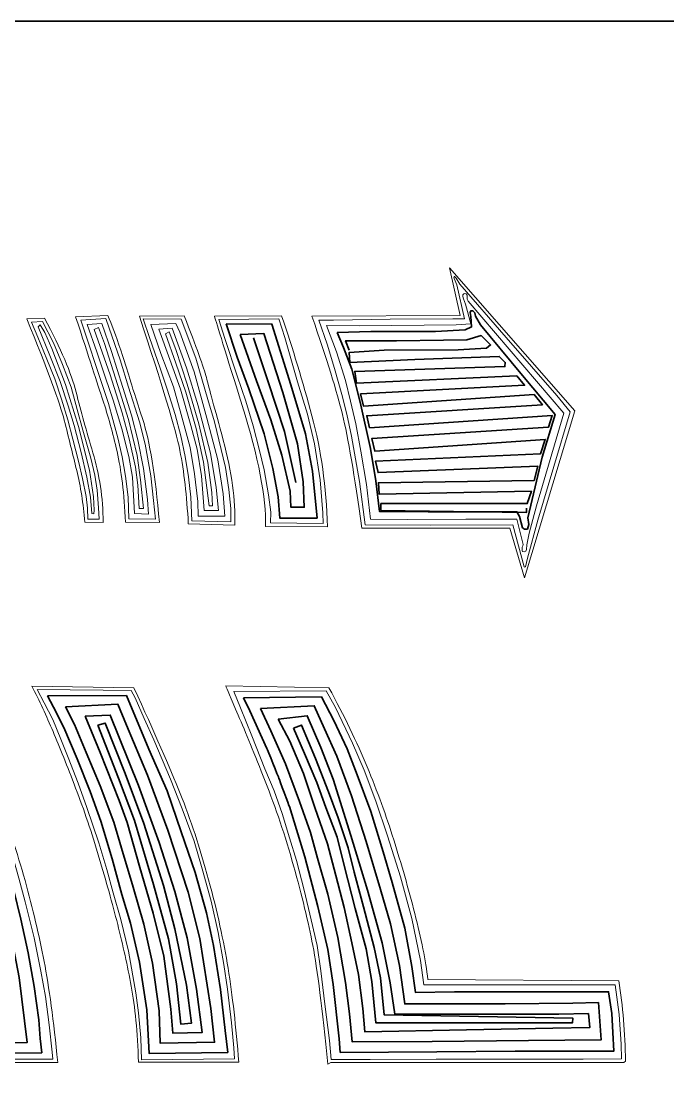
# Model space of a CAD drawing. Extents: x 6 to 143, y -103 to -23.
# Drawn here: x 95.14 to 107.75, y -43.59 to -22.86 of the extents above; entities that cross this region are included whole.
import ezdxf

# ---------------------------------------------------------------- set-up
doc = ezdxf.new("R2010")
doc.units = 0
doc.header["$MEASUREMENT"] = 0
doc.layers.add('EdgeTop', color=7, linetype='Continuous', lineweight=0)
doc.layers.add('Title-path-fill', color=7, linetype='Continuous', lineweight=0)

# ---------------------------------------------------------------- blocks, each defined once
blk = doc.blocks.new('Block_1')
at = {"layer": 'Title-path-fill', "color": 250, "lineweight": 9, "true_color": 0x231f20}
for points, knots in [([(93.548, -35.886), (93.752, -36.189), (93.945, -36.504), (94.126, -36.83), (94.307, -37.157), (94.495, -37.564), (94.69, -38.053), (94.885, -38.541), (95.058, -39.061), (95.21, -39.611), (95.361, -40.162), (95.485, -40.686), (95.582, -41.186), (95.679, -41.685), (95.767, -42.342), (95.848, -43.155), (95.848, -43.155), (94.023, -43.155), (94.023, -43.155), (94.023, -43.155), (93.838, -41.81), (93.838, -41.81), (93.838, -41.81), (93.689, -41.166), (93.689, -41.166), (93.689, -41.166), (91.861, -41.138), (91.861, -41.138), (91.861, -41.138), (92.018, -42.116), (92.018, -42.116), (92.018, -42.116), (92.062, -43.155), (92.062, -43.155), (92.062, -43.155), (90.185, -43.155), (90.185, -43.155), (90.137, -42.484), (90.074, -41.919), (89.996, -41.46), (89.918, -41.001), (89.83, -40.548), (89.732, -40.101), (89.634, -39.654), (89.508, -39.196), (89.352, -38.727), (89.196, -38.259), (89.045, -37.79), (88.899, -37.32), (88.752, -36.85), (88.775, -36.483), (88.967, -36.218), (89.159, -35.954), (89.361, -35.816), (89.571, -35.805), (89.782, -35.795), (90.2, -35.79), (90.826, -35.791), (91.451, -35.793), (92.359, -35.824), (93.548, -35.886)], [0, 0, 0, 0, 1, 1, 1, 2, 2, 2, 3, 3, 3, 4, 4, 4, 5, 5, 5, 6, 6, 6, 7, 7, 7, 8, 8, 8, 9, 9, 9, 10, 10, 10, 11, 11, 11, 12, 12, 12, 13, 13, 13, 14, 14, 14, 15, 15, 15, 16, 16, 16, 17, 17, 17, 18, 18, 18, 19, 19, 19, 20, 20, 20, 20]), ([(97.423, -43.154), (97.404, -42.563), (97.357, -42.069), (97.284, -41.672), (97.21, -41.275), (97.121, -40.873), (97.018, -40.466), (96.914, -40.059), (96.793, -39.621), (96.653, -39.153), (96.514, -38.684), (96.362, -38.236), (96.198, -37.808), (96.034, -37.379), (95.887, -37.012), (95.757, -36.706), (95.627, -36.4), (95.489, -36.105), (95.344, -35.82), (95.344, -35.82), (97.334, -35.852), (97.334, -35.852), (97.737, -36.728), (98.038, -37.415), (98.238, -37.914), (98.438, -38.414), (98.623, -38.974), (98.792, -39.596), (98.961, -40.217), (99.088, -40.793), (99.173, -41.322), (99.257, -41.851), (99.326, -42.461), (99.38, -43.154), (99.38, -43.154), (97.423, -43.154), (97.423, -43.154)], [0, 0, 0, 0, 1, 1, 1, 2, 2, 2, 3, 3, 3, 4, 4, 4, 5, 5, 5, 6, 6, 6, 7, 7, 7, 8, 8, 8, 9, 9, 9, 10, 10, 10, 11, 11, 11, 12, 12, 12, 12]), ([(101.116, -43.192), (101.011, -42.11), (100.914, -41.339), (100.826, -40.88), (100.737, -40.421), (100.612, -39.901), (100.449, -39.321), (100.287, -38.741), (100.102, -38.191), (99.895, -37.67), (99.689, -37.149), (99.513, -36.721), (99.37, -36.385), (99.226, -36.05), (99.145, -35.86), (99.126, -35.817), (99.126, -35.817), (101.14, -35.85), (101.14, -35.85), (101.438, -36.4), (101.686, -36.915), (101.885, -37.394), (102.084, -37.873), (102.257, -38.347), (102.404, -38.816), (102.552, -39.284), (102.689, -39.764), (102.815, -40.254), (102.941, -40.744), (103.026, -41.173), (103.069, -41.54), (103.069, -41.54), (106.798, -41.568), (106.798, -41.568), (106.873, -42.057), (106.916, -42.578), (106.927, -43.131), (106.927, -43.131), (106.891, -43.159), (106.891, -43.159), (106.891, -43.159), (101.176, -43.159), (101.176, -43.159), (101.176, -43.159), (101.116, -43.192), (101.116, -43.192)], [0, 0, 0, 0, 1, 1, 1, 2, 2, 2, 3, 3, 3, 4, 4, 4, 5, 5, 5, 6, 6, 6, 7, 7, 7, 8, 8, 8, 9, 9, 9, 10, 10, 10, 11, 11, 11, 12, 12, 12, 13, 13, 13, 14, 14, 14, 15, 15, 15, 15])]:
    blk.add_open_spline(points, degree=3, knots=knots, dxfattribs=at)
blk = doc.blocks.new('Block_10')
at = {"layer": 'Title-path-fill', "color": 250, "lineweight": 18, "true_color": 0x231f20}
for points in [[(100.942, -28.688), (101.107, -29.155), (101.246, -29.625), (101.391, -30.134), (101.488, -30.515), (101.583, -30.944), (101.738, -31.833), (101.849, -32.674), (103.129, -32.68), (104.725, -32.676), (104.949, -33.491), (104.96, -33.499), (104.973, -33.495), (105.011, -33.327), (105.213, -32.585), (105.53, -31.539), (105.848, -30.471), (105.587, -30.155), (104.595, -29.025), (103.695, -27.981), (103.62, -27.866), (103.592, -27.832), (103.582, -27.836), (103.579, -27.846), (103.585, -27.873), (103.633, -27.994), (103.784, -28.659), (103.56, -28.661), (102.333, -28.667), (101.227, -28.684)], [(101.089, -28.788), (101.288, -29.301), (101.46, -29.862), (101.562, -30.265), (101.666, -30.709), (101.762, -31.237), (101.872, -31.891), (101.953, -32.562), (102.668, -32.568), (103.81, -32.564), (104.803, -32.566), (104.929, -33.056), (104.924, -33.082), (104.911, -33.111), (104.907, -33.175), (104.916, -33.195), (104.948, -33.203), (104.98, -33.186), (104.995, -33.156), (104.999, -33.068), (105.049, -32.839), (105.186, -32.302), (105.72, -30.496), (103.854, -28.315), (103.838, -28.277), (103.837, -28.247), (103.834, -28.196), (103.816, -28.174), (103.786, -28.168), (103.769, -28.174), (103.754, -28.189), (103.752, -28.226), (103.763, -28.269), (103.807, -28.374), (103.909, -28.756), (103.621, -28.778), (101.74, -28.796)], [(95.334, -28.721), (95.46, -29.015), (95.636, -29.444), (95.791, -29.831), (95.924, -30.222), (96.045, -30.627), (96.143, -31.003), (96.261, -31.463), (96.331, -31.769), (96.404, -32.121), (96.427, -32.349), (96.434, -32.563), (96.66, -32.565), (96.645, -32.342), (96.617, -31.998), (96.57, -31.709), (96.497, -31.378), (96.336, -30.828), (96.228, -30.426), (96.11, -29.991), (95.944, -29.549), (95.764, -29.128), (95.55, -28.708)], [(95.467, -28.816), (95.693, -29.374), (95.894, -29.883), (96.055, -30.353), (96.168, -30.74), (96.306, -31.267), (96.417, -31.747), (96.487, -32.136), (96.517, -32.455), (96.555, -32.462), (96.557, -32.387), (96.547, -32.131), (96.469, -31.609), (96.256, -30.755), (95.997, -29.936), (95.734, -29.235), (95.595, -28.927), (95.505, -28.778)], [(96.296, -28.683), (96.407, -29.015), (96.635, -29.703), (96.838, -30.31), (96.926, -30.619), (97.022, -30.976), (97.105, -31.35), (97.172, -31.724), (97.22, -32.136), (97.235, -32.558), (97.753, -32.565), (97.717, -32.201), (97.665, -31.717), (97.552, -31.101), (97.444, -30.664), (97.23, -29.989), (97.069, -29.459), (96.854, -28.839), (96.786, -28.653)], [(96.424, -28.768), (96.612, -29.301), (96.783, -29.811), (96.931, -30.247), (97.1, -30.805), (97.233, -31.342), (97.306, -31.744), (97.346, -32.455), (97.619, -32.465), (97.597, -32.181), (97.524, -31.578), (97.408, -31.021), (97.285, -30.539), (97.117, -29.999), (96.896, -29.293), (96.708, -28.748)], [(97.516, -28.658), (97.64, -29.025), (97.846, -29.618), (97.984, -30.031), (98.141, -30.524), (98.251, -30.94), (98.336, -31.343), (98.4, -31.742), (98.442, -32.135), (98.463, -32.6), (99.225, -32.615), (99.223, -32.356), (99.189, -31.989), (99.121, -31.555), (98.905, -30.666), (98.779, -30.233), (98.544, -29.426), (98.255, -28.667)], [(97.665, -28.771), (97.863, -29.337), (98.104, -29.985), (98.259, -30.524), (98.434, -31.169), (98.516, -31.679), (98.584, -32.222), (98.591, -32.504), (99.109, -32.509), (99.077, -32.069), (98.97, -31.409), (98.76, -30.596), (98.51, -29.692), (98.23, -28.917), (98.153, -28.751)], [(98.991, -28.673), (99.111, -29.045), (99.346, -29.77), (99.516, -30.267), (99.663, -30.745), (99.786, -31.226), (99.877, -31.602), (99.962, -32.093), (100.006, -32.426), (100.002, -32.638), (101.03, -32.649), (101.021, -32.443), (100.968, -31.8), (100.858, -31.093), (100.724, -30.517), (100.529, -29.887), (100.276, -29.021), (100.163, -28.658)], [(96.557, -28.866), (96.874, -29.748), (97.107, -30.494), (97.245, -31.001), (97.363, -31.551), (97.408, -31.9), (97.439, -32.359), (97.519, -32.354), (97.466, -31.799), (97.396, -31.325), (97.23, -30.624), (97.062, -30.082), (96.758, -29.138), (96.645, -28.831)], [(97.818, -28.86), (98.034, -29.452), (98.243, -30.033), (98.442, -30.74), (98.569, -31.201), (98.654, -31.723), (98.707, -32.398), (98.987, -32.398), (98.941, -31.946), (98.828, -31.277), (98.588, -30.358), (98.361, -29.617), (98.079, -28.843)], [(97.95, -28.951), (98.153, -29.522), (98.346, -30.086), (98.55, -30.795), (98.69, -31.451), (98.801, -32.303), (98.871, -32.303), (98.858, -32.046), (98.775, -31.462), (98.603, -30.708), (98.374, -29.932), (98.151, -29.254), (98.024, -28.915)]]:
    blk.add_lwpolyline(points, close=True, dxfattribs=at)
at = {"layer": 'Title-path-fill', "color": 250, "lineweight": 35, "true_color": 0x231f20}
for points in [[(101.303, -28.928), (101.426, -29.22), (101.584, -29.637), (101.748, -30.283), (101.949, -31.184), (102.055, -31.816), (102.127, -32.417), (103.076, -32.424), (104.697, -32.422), (104.808, -32.419), (104.859, -32.515), (104.916, -32.733), (104.952, -32.759), (105.012, -32.759), (105.041, -32.668), (105.022, -32.536), (105.105, -32.182), (105.302, -31.356), (105.555, -30.522), (104.882, -29.726), (104.097, -28.775), (103.996, -28.608), (103.986, -28.545), (103.949, -28.502), (103.909, -28.502), (103.897, -28.537), (103.905, -28.615), (103.924, -28.816), (103.795, -28.872), (103.217, -28.904), (101.959, -28.909)], [(99.132, -28.754), (99.348, -29.403), (99.578, -30.022), (99.873, -30.9), (100.043, -31.576), (100.146, -32.128), (100.181, -32.545), (100.907, -32.545), (100.819, -31.629), (100.681, -30.9), (100.394, -29.944), (100.028, -28.761)], [(99.407, -28.964), (99.724, -29.866), (100.005, -30.627), (100.223, -31.315), (100.384, -32.02), (100.394, -32.329), (100.658, -32.332), (100.638, -31.837), (100.525, -31.094), (100.239, -30.092), (99.869, -28.942)]]:
    blk.add_lwpolyline(points, close=True, dxfattribs=at)
for points in [[(101.537, -29.268), (101.464, -29.087), (102.458, -29.09), (103.378, -29.072), (103.827, -29.07), (104.111, -28.984), (104.294, -29.168), (104.214, -29.23), (103.664, -29.263), (102.217, -29.268), (101.532, -29.316), (101.547, -29.512), (102.815, -29.449), (104.462, -29.391), (104.58, -29.507), (104.573, -29.59), (101.642, -29.685), (101.677, -29.916), (104.804, -29.773), (104.957, -29.954), (101.758, -30.124), (101.816, -30.363), (105.143, -30.134), (105.304, -30.334), (101.878, -30.548), (101.932, -30.782), (105.498, -30.545), (105.424, -30.769), (101.975, -30.993), (102.036, -31.241), (105.36, -31.01), (105.27, -31.288), (102.049, -31.432), (102.099, -31.656), (105.217, -31.532), (105.143, -31.814), (102.106, -31.854), (102.119, -32.075), (105.089, -32.021), (105.009, -32.262), (102.153, -32.262), (102.153, -32.393), (104.992, -32.436), (104.992, -32.353)], [(100.497, -31.847), (100.271, -30.853), (99.955, -29.886), (99.689, -29.085), (99.671, -29.03)]]:
    blk.add_lwpolyline(points, dxfattribs=at)
blk = doc.blocks.new('Block_17')
at = {"layer": 'Title-path-fill', "color": 250, "lineweight": 18, "true_color": 0x231f20}
for points in [[(90.257, -43.087), (90.237, -42.801), (90.176, -42.218), (90.041, -41.289), (89.905, -40.521), (89.79, -39.988), (89.639, -39.426), (89.478, -38.914), (89.318, -38.396), (89.157, -37.864), (89.056, -37.542), (88.921, -37.095), (88.881, -36.942), (88.876, -36.716), (88.916, -36.528), (88.989, -36.355), (89.064, -36.237), (89.192, -36.093), (89.33, -35.975), (89.491, -35.91), (89.699, -35.875), (90.319, -35.875), (91.763, -35.903), (92.708, -35.923), (93.494, -35.973), (93.584, -36.078), (93.83, -36.503), (94.197, -37.156), (94.408, -37.565), (94.601, -38.07), (94.737, -38.414), (94.92, -38.959), (95.091, -39.564), (95.214, -40.028), (95.387, -40.729), (95.52, -41.377), (95.613, -41.874), (95.681, -42.427), (95.739, -42.959), (95.751, -43.09), (94.089, -43.09), (94.028, -42.633), (93.92, -41.786), (93.755, -41.061), (91.776, -41.048), (91.814, -41.289), (91.886, -41.791), (91.927, -42.168), (91.987, -43.074), (91.962, -43.102)], [(91.435, -39.705), (91.339, -39.425), (91.125, -38.803), (90.929, -38.161), (90.822, -37.813), (90.792, -37.579), (90.807, -37.35), (90.835, -37.251), (90.893, -37.156), (90.972, -37.11), (91.116, -37.078), (91.619, -37.059), (91.928, -37.053), (92.465, -37.089), (92.583, -37.369), (92.722, -37.693), (92.959, -38.229), (93.077, -38.513), (93.15, -38.741), (93.283, -39.221), (93.416, -39.738), (93.188, -39.74), (92.554, -39.729), (92.058, -39.733), (91.538, -39.721)]]:
    blk.add_lwpolyline(points, close=True, dxfattribs=at)
at = {"layer": 'Title-path-fill', "color": 250, "lineweight": 35, "true_color": 0x231f20}
for points in [[(90.784, -42.574), (90.749, -41.961), (90.697, -41.436), (90.603, -40.838), (90.486, -40.282), (90.336, -39.604), (90.223, -39.203), (90.03, -38.666), (89.895, -38.286), (89.8, -37.864), (89.672, -37.442), (89.516, -37), (89.463, -36.837), (89.498, -36.699), (89.601, -36.533), (89.767, -36.475), (90.636, -36.473), (92.893, -36.545), (93.134, -36.581), (93.245, -36.606), (93.305, -36.684), (93.411, -36.869), (93.637, -37.414), (94.016, -38.316), (94.32, -39.079), (94.465, -39.509), (94.631, -40.312), (94.822, -41.246), (94.955, -42.504), (94.553, -42.515), (94.501, -41.939), (94.443, -41.216), (94.249, -40.506), (93.217, -40.496), (91.074, -40.492), (91.228, -41.694), (91.321, -42.575)], [(90.965, -42.404), (90.879, -41.445), (90.724, -40.511), (90.568, -39.777), (90.443, -39.235), (90.257, -38.642), (90.076, -38.095), (89.94, -37.648), (89.83, -37.261), (89.77, -37.06), (89.684, -36.884), (89.694, -36.751), (89.714, -36.576), (89.918, -36.576), (89.883, -37.128), (89.991, -37.485), (90.043, -36.558), (90.209, -36.551), (90.114, -37.829), (90.191, -38.115), (90.317, -36.611), (90.538, -36.603), (90.34, -38.477), (90.382, -38.655), (90.658, -36.606), (91.576, -36.578), (92.922, -36.759), (93.163, -36.819), (93.263, -37.02), (93.594, -37.824), (93.878, -38.499), (94.101, -39.084), (94.272, -39.664), (94.438, -40.325), (94.563, -40.932), (94.669, -41.339), (94.782, -42.339), (94.636, -42.341), (94.586, -41.681), (94.458, -40.975), (94.338, -40.502), (94.285, -40.331), (93.384, -40.338), (91.988, -40.342), (91.107, -40.345), (90.863, -40.358), (90.973, -40.917), (91.037, -41.423), (91.114, -42.203), (91.134, -42.417)], [(91.336, -39.9), (91.151, -39.343), (90.879, -38.537), (90.711, -37.964), (90.638, -37.645), (90.631, -37.439), (90.664, -37.241), (90.716, -37.116), (90.822, -37.013), (91.003, -36.947), (91.319, -36.93), (91.947, -36.902), (92.562, -36.945), (92.655, -37.153), (92.858, -37.643), (93.122, -38.22), (93.258, -38.552), (93.34, -38.856), (93.604, -39.88)], [(94.107, -40.184), (94.027, -39.782), (93.769, -38.908), (93.535, -38.246), (93.263, -37.636), (92.949, -36.923), (93.096, -36.923), (93.354, -37.542), (93.756, -38.456), (94.02, -39.247), (94.241, -40.181)], [(90.826, -40.194), (90.699, -39.622), (90.561, -39.062), (90.491, -38.758), (90.471, -38.58), (90.571, -38.56), (90.722, -39.136), (90.973, -39.9), (91.047, -40.198)]]:
    blk.add_lwpolyline(points, close=True, dxfattribs=at)
for points, knots in [([(90.42, -42.954), (90.42, -42.954), (90.376, -42.57), (90.376, -42.57), (90.376, -42.57), (90.308, -41.903), (90.308, -41.903), (90.308, -41.903), (90.212, -41.197), (90.212, -41.197), (90.212, -41.197), (90.066, -40.43), (90.066, -40.43), (90.066, -40.43), (89.932, -39.821), (89.932, -39.821), (89.932, -39.821), (89.739, -39.18), (89.739, -39.18), (89.739, -39.18), (89.572, -38.677), (89.572, -38.677), (89.572, -38.677), (89.417, -38.136), (89.417, -38.136), (89.417, -38.136), (89.278, -37.622), (89.278, -37.622), (89.278, -37.622), (89.13, -37.259), (89.13, -37.259), (89.13, -37.259), (89.041, -36.97), (89.041, -36.97), (89.041, -36.97), (89.039, -36.775), (89.039, -36.775), (89.039, -36.775), (89.092, -36.597), (89.092, -36.597), (89.092, -36.597), (89.206, -36.374), (89.206, -36.374), (89.206, -36.374), (89.382, -36.149), (89.382, -36.149), (89.382, -36.149), (89.599, -36.036), (89.599, -36.036), (89.599, -36.036), (89.907, -36.022), (89.907, -36.022), (89.907, -36.022), (90.762, -36.036), (90.762, -36.036), (90.762, -36.036), (92.133, -36.077), (92.133, -36.077), (92.133, -36.077), (93.286, -36.125), (93.286, -36.125), (93.286, -36.125), (93.432, -36.161), (93.432, -36.161), (93.432, -36.161), (93.536, -36.232), (93.536, -36.232), (93.536, -36.232), (93.67, -36.478), (93.67, -36.478), (93.67, -36.478), (93.802, -36.766), (93.802, -36.766), (93.802, -36.766), (94.061, -37.293), (94.061, -37.293), (94.061, -37.293), (94.303, -37.781), (94.303, -37.781), (94.303, -37.781), (94.589, -38.463), (94.589, -38.463), (94.589, -38.463), (94.742, -38.929), (94.742, -38.929), (94.742, -38.929), (94.874, -39.297), (94.874, -39.297), (94.874, -39.297), (94.991, -39.804), (94.991, -39.804), (94.991, -39.804), (95.128, -40.362), (95.128, -40.362), (95.128, -40.362), (95.271, -41.022), (95.271, -41.022), (95.271, -41.022), (95.39, -41.678), (95.39, -41.678), (95.39, -41.678), (95.477, -42.326), (95.477, -42.326), (95.477, -42.326), (95.508, -42.687), (95.508, -42.687), (95.508, -42.687), (95.538, -42.969), (95.538, -42.969), (95.538, -42.969), (94.199, -42.975), (94.199, -42.975), (94.199, -42.975), (94.154, -42.674), (94.154, -42.674), (94.154, -42.674), (94.095, -42.116), (94.095, -42.116), (94.095, -42.116), (94.061, -41.784), (94.061, -41.784), (94.061, -41.784), (94.008, -41.432), (94.008, -41.432), (94.008, -41.432), (93.94, -41.182), (93.94, -41.182), (93.94, -41.182), (93.876, -40.937), (93.876, -40.937), (93.876, -40.937), (93.252, -40.931), (93.252, -40.931), (93.252, -40.931), (92.225, -40.91), (92.225, -40.91), (92.225, -40.91), (91.575, -40.899), (91.575, -40.899), (91.575, -40.899), (91.66, -41.379), (91.66, -41.379), (91.66, -41.379), (91.745, -42.173), (91.745, -42.179), (91.745, -42.184), (91.794, -42.776), (91.794, -42.776), (91.794, -42.776), (91.788, -42.973), (91.788, -42.973), (91.788, -42.973), (90.42, -42.954), (90.42, -42.954)], [0, 0, 0, 0, 1, 1, 1, 2, 2, 2, 3, 3, 3, 4, 4, 4, 5, 5, 5, 6, 6, 6, 7, 7, 7, 8, 8, 8, 9, 9, 9, 10, 10, 10, 11, 11, 11, 12, 12, 12, 13, 13, 13, 14, 14, 14, 15, 15, 15, 16, 16, 16, 17, 17, 17, 18, 18, 18, 19, 19, 19, 20, 20, 20, 21, 21, 21, 22, 22, 22, 23, 23, 23, 24, 24, 24, 25, 25, 25, 26, 26, 26, 27, 27, 27, 28, 28, 28, 29, 29, 29, 30, 30, 30, 31, 31, 31, 32, 32, 32, 33, 33, 33, 34, 34, 34, 35, 35, 35, 36, 36, 36, 37, 37, 37, 38, 38, 38, 39, 39, 39, 40, 40, 40, 41, 41, 41, 42, 42, 42, 43, 43, 43, 44, 44, 44, 45, 45, 45, 46, 46, 46, 47, 47, 47, 48, 48, 48, 49, 49, 49, 50, 50, 50, 51, 51, 51, 51]), ([(90.605, -42.767), (90.605, -42.767), (90.546, -42.09), (90.546, -42.09), (90.546, -42.09), (90.486, -41.483), (90.486, -41.483), (90.486, -41.483), (90.393, -40.908), (90.393, -40.908), (90.393, -40.908), (90.234, -40.08), (90.234, -40.08), (90.234, -40.08), (90.081, -39.449), (90.081, -39.449), (90.081, -39.449), (89.879, -38.896), (89.879, -38.896), (89.879, -38.896), (89.671, -38.267), (89.671, -38.267), (89.671, -38.267), (89.518, -37.626), (89.518, -37.626), (89.518, -37.626), (89.412, -37.32), (89.412, -37.32), (89.412, -37.32), (89.293, -37.013), (89.293, -37.013), (89.293, -37.013), (89.255, -36.866), (89.255, -36.866), (89.255, -36.866), (89.287, -36.709), (89.287, -36.709), (89.287, -36.709), (89.351, -36.535), (89.355, -36.529), (89.359, -36.524), (89.478, -36.38), (89.478, -36.38), (89.478, -36.38), (89.591, -36.293), (89.591, -36.293), (89.591, -36.293), (89.777, -36.259), (89.777, -36.259), (89.777, -36.259), (90.117, -36.259), (90.117, -36.259), (90.117, -36.259), (91.372, -36.266), (91.372, -36.266), (91.372, -36.266), (92.11, -36.319), (92.11, -36.319), (92.11, -36.319), (92.917, -36.351), (92.917, -36.351), (92.917, -36.351), (93.188, -36.355), (93.188, -36.355), (93.188, -36.355), (93.301, -36.372), (93.301, -36.372), (93.301, -36.372), (93.369, -36.41), (93.369, -36.41), (93.369, -36.41), (93.433, -36.469), (93.433, -36.469), (93.433, -36.469), (93.522, -36.648), (93.522, -36.648), (93.522, -36.648), (93.855, -37.408), (93.855, -37.408), (93.855, -37.408), (94.294, -38.412), (94.294, -38.412), (94.294, -38.412), (94.632, -39.329), (94.632, -39.329), (94.632, -39.329), (94.867, -40.309), (94.867, -40.309), (94.867, -40.309), (95.097, -41.5), (95.097, -41.5), (95.097, -41.5), (95.254, -42.765), (95.254, -42.765), (95.254, -42.765), (94.367, -42.774), (94.367, -42.774), (94.367, -42.774), (94.299, -41.98), (94.299, -41.98), (94.299, -41.98), (94.241, -41.347), (94.241, -41.347), (94.241, -41.347), (94.061, -40.73), (94.061, -40.73), (94.061, -40.73), (93.341, -40.706), (93.341, -40.706), (93.341, -40.706), (91.318, -40.676), (91.318, -40.676), (91.318, -40.676), (91.38, -41.156), (91.38, -41.156), (91.38, -41.156), (91.488, -42.001), (91.488, -42.001), (91.488, -42.001), (91.552, -42.769), (91.552, -42.769), (91.552, -42.769), (90.605, -42.767), (90.605, -42.767)], [0, 0, 0, 0, 1, 1, 1, 2, 2, 2, 3, 3, 3, 4, 4, 4, 5, 5, 5, 6, 6, 6, 7, 7, 7, 8, 8, 8, 9, 9, 9, 10, 10, 10, 11, 11, 11, 12, 12, 12, 13, 13, 13, 14, 14, 14, 15, 15, 15, 16, 16, 16, 17, 17, 17, 18, 18, 18, 19, 19, 19, 20, 20, 20, 21, 21, 21, 22, 22, 22, 23, 23, 23, 24, 24, 24, 25, 25, 25, 26, 26, 26, 27, 27, 27, 28, 28, 28, 29, 29, 29, 30, 30, 30, 31, 31, 31, 32, 32, 32, 33, 33, 33, 34, 34, 34, 35, 35, 35, 36, 36, 36, 37, 37, 37, 38, 38, 38, 39, 39, 39, 40, 40, 40, 41, 41, 41, 41]), ([(91.193, -40.125), (91.193, -40.125), (91.057, -39.696), (91.057, -39.696), (91.057, -39.696), (90.845, -39.103), (90.845, -39.103), (90.845, -39.103), (90.593, -38.31), (90.593, -38.31), (90.593, -38.31), (90.45, -37.787), (90.45, -37.787), (90.45, -37.787), (90.412, -37.433), (90.412, -37.433), (90.412, -37.433), (90.469, -37.14), (90.469, -37.14), (90.469, -37.14), (90.556, -36.936), (90.556, -36.936), (90.556, -36.936), (90.766, -36.779), (90.766, -36.779), (90.766, -36.779), (91.032, -36.716), (91.032, -36.716), (91.032, -36.716), (91.889, -36.688), (91.896, -36.69), (91.904, -36.692), (92.692, -36.739), (92.692, -36.739), (92.692, -36.739), (92.859, -37.102), (92.859, -37.102), (92.859, -37.102), (93.318, -38.072), (93.318, -38.072), (93.318, -38.072), (93.515, -38.554), (93.515, -38.554), (93.515, -38.554), (93.679, -39.161), (93.679, -39.161), (93.679, -39.161), (93.919, -40.114), (93.919, -40.114), (93.919, -40.114), (93.235, -40.124), (93.235, -40.124), (93.235, -40.124), (92.375, -40.124), (92.375, -40.124), (92.375, -40.124), (91.193, -40.125), (91.193, -40.125)], [0, 0, 0, 0, 1, 1, 1, 2, 2, 2, 3, 3, 3, 4, 4, 4, 5, 5, 5, 6, 6, 6, 7, 7, 7, 8, 8, 8, 9, 9, 9, 10, 10, 10, 11, 11, 11, 12, 12, 12, 13, 13, 13, 14, 14, 14, 15, 15, 15, 16, 16, 16, 17, 17, 17, 18, 18, 18, 19, 19, 19, 19])]:
    blk.add_open_spline(points, degree=3, knots=knots, dxfattribs=at)
blk = doc.blocks.new('Block_18')
at = {"layer": 'Title-path-fill', "color": 250, "lineweight": 18, "true_color": 0x231f20}
blk.add_lwpolyline([(95.447, -35.886), (95.585, -36.145), (95.751, -36.471), (95.91, -36.853), (96.054, -37.212), (96.247, -37.711), (96.419, -38.189), (96.651, -38.876), (96.805, -39.392), (96.933, -39.849), (97.077, -40.369), (97.226, -40.986), (97.374, -41.803), (97.427, -42.192), (97.468, -42.678), (97.485, -43.103), (99.297, -43.088), (99.287, -42.871), (99.238, -42.383), (99.161, -41.727), (99.089, -41.25), (98.981, -40.626), (98.841, -40.014), (98.667, -39.38), (98.512, -38.843), (98.279, -38.21), (98.047, -37.632), (97.725, -36.87), (97.536, -36.454), (97.359, -36.047), (97.283, -35.905), (96.733, -35.898)], close=True, dxfattribs=at)
at = {"layer": 'Title-path-fill', "color": 250, "lineweight": 35, "true_color": 0x231f20}
for points in [[(95.651, -36.012), (95.768, -36.233), (95.969, -36.628), (96.23, -37.238), (96.478, -37.877), (96.689, -38.453), (96.91, -39.186), (97.1, -39.883), (97.271, -40.442), (97.442, -41.202), (97.586, -42.129), (97.633, -42.983), (99.166, -42.963), (99.113, -42.531), (99.026, -41.738), (98.885, -40.874), (98.748, -40.238), (98.527, -39.454), (98.256, -38.664), (97.984, -37.864), (97.629, -37.05), (97.188, -36.002)], [(96.002, -36.223), (96.173, -36.565), (96.404, -37.117), (96.679, -37.763), (96.946, -38.473), (97.09, -38.979), (97.321, -39.742), (97.529, -40.462), (97.7, -41.219), (97.83, -42.15), (97.847, -42.782), (98.908, -42.762), (98.838, -42.103), (98.624, -40.74), (98.393, -39.836), (97.994, -38.627), (97.599, -37.559), (97.191, -36.578), (97.023, -36.173)], [(96.384, -36.407), (96.675, -37.117), (97.047, -38.048), (97.204, -38.48), (97.449, -39.354), (97.71, -40.244), (97.921, -41.088), (98.055, -42.119), (98.092, -42.585), (98.667, -42.571), (98.554, -41.728), (98.376, -40.727), (98.135, -39.823), (97.827, -38.868), (97.425, -37.76), (96.873, -36.384)], [(96.628, -36.581), (97.037, -37.616), (97.345, -38.443), (97.717, -39.685), (98.008, -40.75), (98.165, -41.624), (98.252, -42.411), (98.456, -42.394), (98.359, -41.651), (98.135, -40.552), (97.911, -39.705), (97.529, -38.497), (97.167, -37.526), (96.776, -36.541)]]:
    blk.add_lwpolyline(points, close=True, dxfattribs=at)
blk = doc.blocks.new('Block_19')
at = {"layer": 'Title-path-fill', "color": 250, "lineweight": 18, "true_color": 0x231f20}
blk.add_lwpolyline([(99.283, -35.922), (99.417, -36.243), (99.638, -36.787), (99.892, -37.434), (100.07, -37.859), (100.226, -38.301), (100.367, -38.775), (100.505, -39.22), (100.658, -39.8), (100.791, -40.378), (100.907, -40.875), (100.984, -41.372), (101.062, -42.02), (101.148, -42.728), (101.18, -43.1), (101.944, -43.097), (103.232, -43.095), (104.671, -43.09), (106.102, -43.09), (106.845, -43.085), (106.838, -42.803), (106.803, -42.221), (106.722, -41.643), (106.137, -41.643), (104.992, -41.643), (103.847, -41.643), (102.988, -41.643), (102.923, -41.169), (102.755, -40.352), (102.534, -39.536), (102.285, -38.74), (102.052, -38.065), (101.828, -37.46), (101.6, -36.932), (101.266, -36.234), (101.085, -35.91)], close=True, dxfattribs=at)
at = {"layer": 'Title-path-fill', "color": 250, "lineweight": 35, "true_color": 0x231f20}
for points in [[(99.807, -36.254), (100.008, -36.691), (100.289, -37.336), (100.565, -38.067), (100.778, -38.677), (100.919, -39.175), (101.117, -39.875), (101.313, -40.724), (101.461, -41.598), (101.539, -42.211), (101.59, -42.753), (103.152, -42.746), (105.032, -42.73), (106.451, -42.715), (106.396, -41.99), (105.896, -42.002), (104.575, -42.012), (102.619, -42.017), (102.516, -41.266), (102.34, -40.455), (102.145, -39.782), (101.866, -38.848), (101.577, -37.959), (101.296, -37.183), (101.055, -36.653), (100.854, -36.204)], [(100.151, -36.463), (100.374, -36.892), (100.645, -37.525), (100.864, -38.188), (101.112, -38.893), (101.271, -39.514), (101.439, -40.134), (101.587, -40.822), (101.718, -41.445), (101.801, -42.105), (101.843, -42.562), (103.824, -42.522), (105.507, -42.489), (106.228, -42.477), (106.203, -42.206), (105.625, -42.213), (104.766, -42.213), (103.907, -42.213), (103.049, -42.213), (102.476, -42.213), (102.428, -42.216), (102.333, -41.603), (102.177, -40.822), (101.893, -39.795), (101.569, -38.73), (101.223, -37.635), (100.984, -37.018), (100.716, -36.397)], [(100.449, -36.638), (100.663, -37.133), (100.904, -37.701), (101.082, -38.185), (101.301, -38.768), (101.439, -39.315), (101.652, -40.157), (101.866, -40.943), (101.979, -41.578), (102.054, -42.384), (103.069, -42.384), (104.503, -42.384), (105.361, -42.384), (105.894, -42.384), (105.896, -42.291), (102.22, -42.231), (102.145, -41.51), (102.024, -40.917), (101.813, -40.124), (101.632, -39.446), (101.514, -38.976), (101.318, -38.389), (101.133, -37.884), (100.879, -37.234), (100.605, -36.578)]]:
    blk.add_lwpolyline(points, close=True, dxfattribs=at)
blk.add_open_spline([(99.473, -36.046), (99.473, -36.046), (99.596, -36.302), (99.596, -36.302), (99.596, -36.302), (99.93, -37.038), (99.93, -37.038), (99.93, -37.038), (100.161, -37.61), (100.163, -37.618), (100.166, -37.625), (100.369, -38.168), (100.369, -38.168), (100.369, -38.168), (100.67, -39.15), (100.67, -39.15), (100.67, -39.15), (100.922, -40.119), (100.922, -40.119), (100.922, -40.119), (101.12, -40.955), (101.12, -40.955), (101.12, -40.955), (101.22, -41.638), (101.22, -41.638), (101.22, -41.638), (101.341, -42.695), (101.341, -42.695), (101.341, -42.695), (101.361, -42.961), (101.361, -42.961), (101.361, -42.961), (103.244, -42.951), (103.244, -42.951), (103.244, -42.951), (104.771, -42.939), (104.771, -42.939), (104.771, -42.939), (106.11, -42.934), (106.11, -42.934), (106.11, -42.934), (106.7, -42.936), (106.7, -42.936), (106.7, -42.936), (106.68, -42.57), (106.68, -42.57), (106.68, -42.57), (106.657, -42.201), (106.657, -42.201), (106.657, -42.201), (106.594, -41.779), (106.594, -41.779), (106.594, -41.779), (105.881, -41.779), (105.881, -41.779), (105.881, -41.779), (104.736, -41.781), (104.736, -41.781), (104.736, -41.781), (103.591, -41.781), (103.591, -41.781), (103.591, -41.781), (102.83, -41.796), (102.83, -41.796), (102.83, -41.796), (102.76, -41.284), (102.76, -41.284), (102.76, -41.284), (102.622, -40.536), (102.622, -40.536), (102.622, -40.536), (102.376, -39.647), (102.376, -39.647), (102.376, -39.647), (102.2, -39.052), (102.2, -39.052), (102.2, -39.052), (101.956, -38.263), (101.956, -38.263), (101.956, -38.263), (101.69, -37.55), (101.69, -37.55), (101.69, -37.55), (101.494, -37.043), (101.494, -37.043), (101.494, -37.043), (101.235, -36.493), (101.235, -36.493), (101.235, -36.493), (100.992, -36.026), (100.992, -36.026), (100.992, -36.026), (99.473, -36.046), (99.473, -36.046)], degree=3, knots=[0, 0, 0, 0, 1, 1, 1, 2, 2, 2, 3, 3, 3, 4, 4, 4, 5, 5, 5, 6, 6, 6, 7, 7, 7, 8, 8, 8, 9, 9, 9, 10, 10, 10, 11, 11, 11, 12, 12, 12, 13, 13, 13, 14, 14, 14, 15, 15, 15, 16, 16, 16, 17, 17, 17, 18, 18, 18, 19, 19, 19, 20, 20, 20, 21, 21, 21, 22, 22, 22, 23, 23, 23, 24, 24, 24, 25, 25, 25, 26, 26, 26, 27, 27, 27, 28, 28, 28, 29, 29, 29, 30, 30, 30, 31, 31, 31, 31], dxfattribs=at)

msp = doc.modelspace()

# ---------------------------------------------------------------- linework, layer by layer
at = {"layer": 'EdgeTop', "color": 250, "lineweight": 35, "true_color": 0x231f20}
msp.add_lwpolyline([(142.857, -91.429), (142.857, -34.286), (131.429, -22.857), (17.143, -22.857), (5.714, -34.286), (5.714, -91.429), (17.143, -102.857), (131.429, -102.857)], close=True, dxfattribs=at)
at = {"layer": 'Title-path-fill', "color": 250, "lineweight": 9, "true_color": 0x231f20}
for points, knots in [([(103.493, -27.666), (103.493, -27.666), (105.939, -30.453), (105.939, -30.453), (105.939, -30.453), (104.952, -33.707), (104.952, -33.707), (104.952, -33.707), (104.671, -32.741), (104.671, -32.741), (104.671, -32.741), (101.781, -32.741), (101.781, -32.741), (101.638, -31.704), (101.513, -30.966), (101.405, -30.527), (101.297, -30.088), (101.098, -29.448), (100.809, -28.608), (100.809, -28.608), (103.703, -28.591), (103.703, -28.591), (103.703, -28.591), (103.493, -27.666), (103.493, -27.666)], [0, 0, 0, 0, 1, 1, 1, 2, 2, 2, 3, 3, 3, 4, 4, 4, 5, 5, 5, 6, 6, 6, 7, 7, 7, 8, 8, 8, 8]), ([(97.171, -32.622), (97.145, -32.069), (97.09, -31.611), (97.006, -31.245), (96.922, -30.88), (96.83, -30.546), (96.729, -30.243), (96.629, -29.94), (96.452, -29.399), (96.198, -28.619), (96.198, -28.619), (96.827, -28.597), (96.827, -28.597), (96.9, -28.756), (96.984, -28.98), (97.077, -29.269), (97.171, -29.559), (97.232, -29.753), (97.261, -29.851), (97.29, -29.95), (97.372, -30.206), (97.507, -30.621), (97.642, -31.035), (97.751, -31.704), (97.833, -32.628), (97.833, -32.628), (97.171, -32.622), (97.171, -32.622)], [0, 0, 0, 0, 1, 1, 1, 2, 2, 2, 3, 3, 3, 4, 4, 4, 5, 5, 5, 6, 6, 6, 7, 7, 7, 8, 8, 8, 9, 9, 9, 9]), ([(98.396, -32.656), (98.367, -32.107), (98.312, -31.631), (98.232, -31.225), (98.15, -30.82), (97.887, -29.948), (97.442, -28.608), (97.442, -28.608), (98.315, -28.602), (98.315, -28.602), (98.553, -29.208), (98.698, -29.608), (98.749, -29.803), (98.8, -29.998), (98.909, -30.406), (99.078, -31.027), (99.246, -31.648), (99.321, -32.198), (99.302, -32.679), (99.302, -32.679), (98.396, -32.656), (98.396, -32.656)], [0, 0, 0, 0, 1, 1, 1, 2, 2, 2, 3, 3, 3, 4, 4, 4, 5, 5, 5, 6, 6, 6, 7, 7, 7, 7]), ([(100.217, -28.602), (100.434, -29.235), (100.631, -29.884), (100.809, -30.55), (100.987, -31.216), (101.088, -31.937), (101.114, -32.713), (101.114, -32.713), (99.903, -32.707), (99.903, -32.707), (99.918, -32.155), (99.767, -31.368), (99.447, -30.348), (99.128, -29.328), (98.948, -28.748), (98.906, -28.608), (98.906, -28.608), (100.217, -28.602), (100.217, -28.602)], [0, 0, 0, 0, 1, 1, 1, 2, 2, 2, 3, 3, 3, 4, 4, 4, 5, 5, 5, 6, 6, 6, 6]), ([(96.374, -32.622), (96.349, -32.266), (96.297, -31.93), (96.219, -31.614), (96.141, -31.298), (96.06, -30.972), (95.976, -30.635), (95.892, -30.298), (95.648, -29.639), (95.244, -28.659), (95.244, -28.659), (95.592, -28.648), (95.592, -28.648), (95.91, -29.242), (96.115, -29.723), (96.207, -30.09), (96.3, -30.457), (96.409, -30.851), (96.536, -31.271), (96.663, -31.691), (96.73, -32.143), (96.737, -32.628), (96.737, -32.628), (96.374, -32.622), (96.374, -32.622)], [0, 0, 0, 0, 1, 1, 1, 2, 2, 2, 3, 3, 3, 4, 4, 4, 5, 5, 5, 6, 6, 6, 7, 7, 7, 8, 8, 8, 8])]:
    msp.add_open_spline(points, degree=3, knots=knots, dxfattribs=at)

# ---------------------------------------------------------------- block references
at = {"layer": 'Title-path-fill'}
for name in ['Block_10', 'Block_1', 'Block_17', 'Block_18', 'Block_19']:
    msp.add_blockref(name, (0, 0), dxfattribs=at)

doc.saveas('drawing.dxf')
